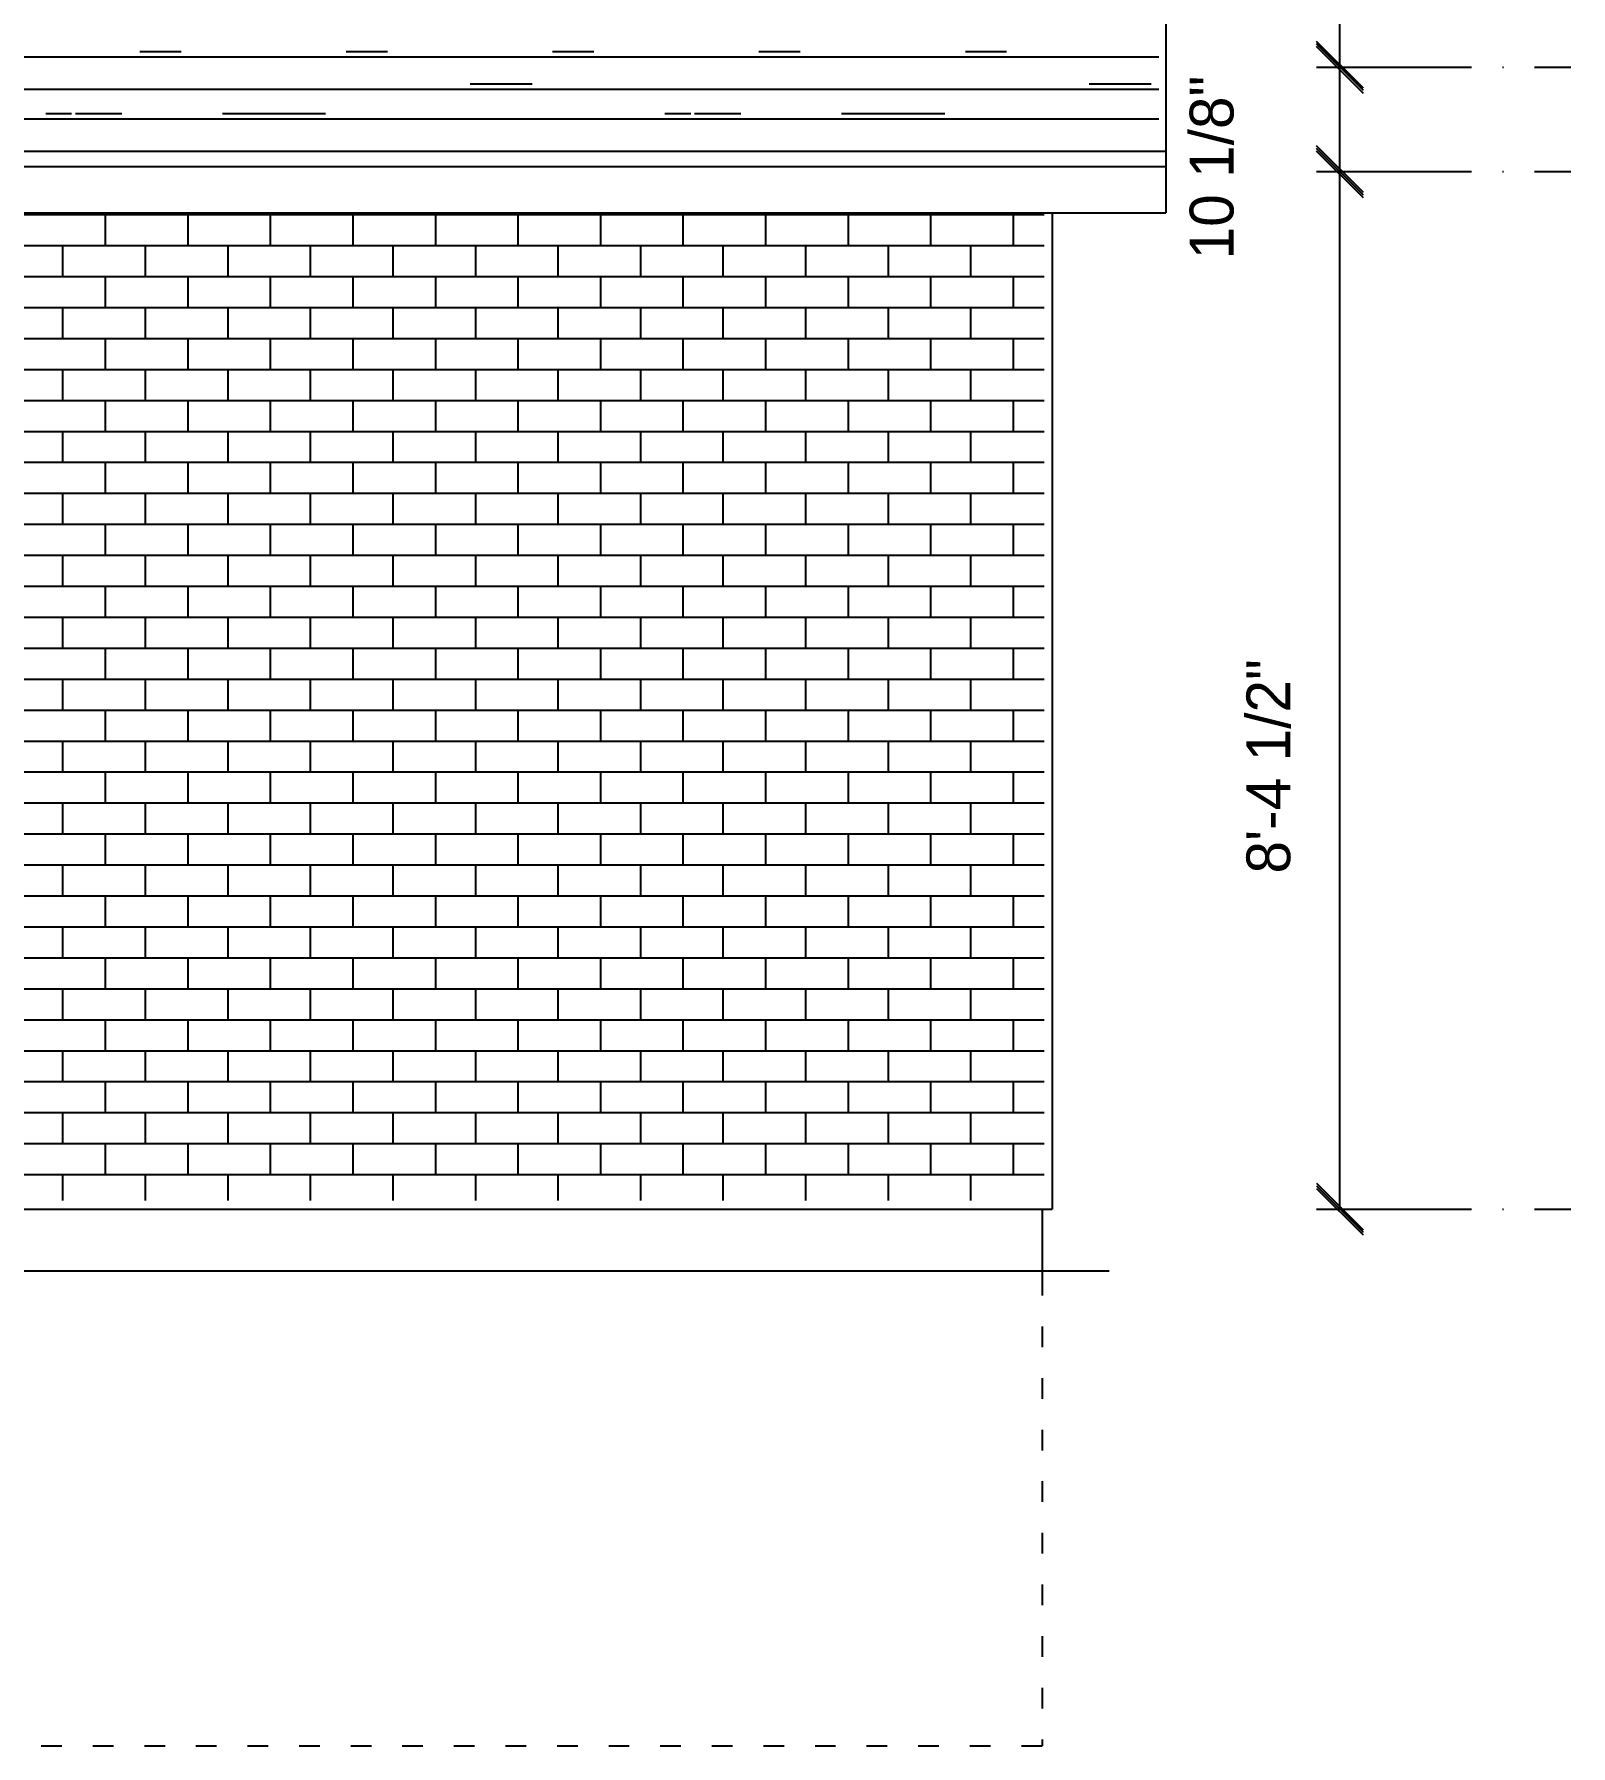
# Model space of a CAD drawing. Extents: x -51 to 454, y 1104 to 1419.
# Drawn here: x 305.3 to 454.2, y 1104.5 to 1270.3 of the extents above; entities that cross this region are included whole.
import ezdxf

# ---------------------------------------------------------------- set-up
doc = ezdxf.new("R2010")
doc.units = 0
doc.linetypes.add('DASHDOT', pattern=[21, 15, -3, 0, -3])
doc.linetypes.add('SMALL', pattern=[5, 2, -3])
for name, color, linetype in [('LAYER_11', 11, 'CONTINUOUS'), ('LAYER_15', 15, 'CONTINUOUS'), ('LAYER_2', 2, 'CONTINUOUS')]:
    doc.layers.add(name, color=color, linetype=linetype)

msp = doc.modelspace()

# ---------------------------------------------------------------- linework, layer by layer
at = {"layer": 'LAYER_11'}
for p, q in [((431.88, 1267.12), (431.88, 1363.12)), ((434.12, 1265.12), (429.62, 1269.62)), ((429.62, 1269.62), (434.12, 1265.12)), ((434.12, 1264.88), (429.62, 1269.38)), ((429.62, 1269.38), (434.12, 1264.88)), ((434.12, 1264.62), (429.62, 1269.12)), ((429.62, 1269.12), (434.12, 1264.62)), ((431.88, 1257), (431.88, 1267.12)), ((434.12, 1255), (429.62, 1259.5)), ((429.62, 1259.5), (434.12, 1255)), ((434.12, 1254.75), (429.62, 1259.25)), ((429.62, 1259.25), (434.12, 1254.75)), ((434.12, 1254.5), (429.62, 1259)), ((429.62, 1259), (434.12, 1254.5)), ((431.88, 1156.5), (431.88, 1257)), ((429.62, 1159), (434.12, 1154.5)), ((429.62, 1158.75), (434.12, 1154.25)), ((429.62, 1158.5), (434.12, 1154))]:
    msp.add_line(p, q, dxfattribs=at)
at = {"layer": 'LAYER_15'}
for p, q in [((315.57, 1268.63), (319.57, 1268.63)), ((335.57, 1268.63), (339.57, 1268.63)), ((355.57, 1268.63), (359.57, 1268.63)), ((375.57, 1268.63), (379.57, 1268.63)), ((395.57, 1268.63), (399.57, 1268.63)), ((249.32, 1268.13), (309.32, 1268.13)), ((309.32, 1268.13), (369.32, 1268.13)), ((369.32, 1268.13), (414.32, 1268.13)), ((347.57, 1265.5), (353.57, 1265.5)), ((407.57, 1265.5), (413.57, 1265.5)), ((249.32, 1265), (309.32, 1265)), ((309.32, 1265), (369.32, 1265)), ((369.32, 1265), (414.32, 1265)), ((249.32, 1262.13), (309.32, 1262.13)), ((306.45, 1262.63), (308.95, 1262.63)), ((309.32, 1262.63), (313.82, 1262.63)), ((309.32, 1262.13), (369.32, 1262.13)), ((323.57, 1262.63), (333.57, 1262.63)), ((366.45, 1262.63), (368.95, 1262.63)), ((369.32, 1262.63), (373.82, 1262.63)), ((369.32, 1262.13), (414.32, 1262.13)), ((383.57, 1262.63), (393.57, 1262.63)), ((296.2, 1252.84), (320.2, 1252.84)), ((312.2, 1252.84), (312.2, 1249.84)), ((320.2, 1252.84), (344.2, 1252.84)), ((320.2, 1252.84), (320.2, 1249.84)), ((328.2, 1252.84), (328.2, 1249.84)), ((336.2, 1252.84), (336.2, 1249.84)), ((344.2, 1252.84), (368.2, 1252.84)), ((344.2, 1252.84), (344.2, 1249.84)), ((352.2, 1252.84), (352.2, 1249.84)), ((360.2, 1252.84), (360.2, 1249.84)), ((368.2, 1252.84), (392.2, 1252.84)), ((368.2, 1252.84), (368.2, 1249.84)), ((376.2, 1252.84), (376.2, 1249.84)), ((384.2, 1252.84), (384.2, 1249.84)), ((392.2, 1252.84), (403.2, 1252.84)), ((392.2, 1252.84), (392.2, 1249.84)), ((400.2, 1252.84), (400.2, 1249.84)), ((296.2, 1249.84), (320.2, 1249.84)), ((308.08, 1249.84), (308.08, 1246.84)), ((316.08, 1249.84), (316.08, 1246.84)), ((320.2, 1249.84), (344.2, 1249.84)), ((324.08, 1249.84), (324.08, 1246.84)), ((332.08, 1249.84), (332.08, 1246.84)), ((340.08, 1249.84), (340.08, 1246.84)), ((344.2, 1249.84), (368.2, 1249.84)), ((348.08, 1249.84), (348.08, 1246.84)), ((356.08, 1249.84), (356.08, 1246.84)), ((364.08, 1249.84), (364.08, 1246.84)), ((368.2, 1249.84), (392.2, 1249.84)), ((372.08, 1249.84), (372.08, 1246.84)), ((380.08, 1249.84), (380.08, 1246.84)), ((388.08, 1249.84), (388.08, 1246.84)), ((392.2, 1249.84), (403.2, 1249.84)), ((396.08, 1249.84), (396.08, 1246.84)), ((296.2, 1246.84), (320.2, 1246.84)), ((312.2, 1246.84), (312.2, 1243.84)), ((320.2, 1246.84), (344.2, 1246.84)), ((320.2, 1246.84), (320.2, 1243.84)), ((328.2, 1246.84), (328.2, 1243.84)), ((336.2, 1246.84), (336.2, 1243.84)), ((344.2, 1246.84), (368.2, 1246.84)), ((344.2, 1246.84), (344.2, 1243.84)), ((352.2, 1246.84), (352.2, 1243.84)), ((360.2, 1246.84), (360.2, 1243.84)), ((368.2, 1246.84), (392.2, 1246.84)), ((368.2, 1246.84), (368.2, 1243.84)), ((376.2, 1246.84), (376.2, 1243.84)), ((384.2, 1246.84), (384.2, 1243.84)), ((392.2, 1246.84), (403.2, 1246.84)), ((392.2, 1246.84), (392.2, 1243.84)), ((400.2, 1246.84), (400.2, 1243.84)), ((296.2, 1243.84), (320.2, 1243.84)), ((308.08, 1243.84), (308.08, 1240.84)), ((316.08, 1243.84), (316.08, 1240.84)), ((320.2, 1243.84), (344.2, 1243.84)), ((324.08, 1243.84), (324.08, 1240.84)), ((332.08, 1243.84), (332.08, 1240.84)), ((340.08, 1243.84), (340.08, 1240.84)), ((344.2, 1243.84), (368.2, 1243.84)), ((348.08, 1243.84), (348.08, 1240.84)), ((356.08, 1243.84), (356.08, 1240.84)), ((364.08, 1243.84), (364.08, 1240.84)), ((368.2, 1243.84), (392.2, 1243.84)), ((372.08, 1243.84), (372.08, 1240.84)), ((380.08, 1243.84), (380.08, 1240.84)), ((388.08, 1243.84), (388.08, 1240.84)), ((392.2, 1243.84), (403.2, 1243.84)), ((396.08, 1243.84), (396.08, 1240.84)), ((296.2, 1240.84), (320.2, 1240.84)), ((312.2, 1240.84), (312.2, 1237.84)), ((320.2, 1240.84), (344.2, 1240.84)), ((320.2, 1240.84), (320.2, 1237.84)), ((328.2, 1240.84), (328.2, 1237.84)), ((336.2, 1240.84), (336.2, 1237.84)), ((344.2, 1240.84), (368.2, 1240.84)), ((344.2, 1240.84), (344.2, 1237.84)), ((352.2, 1240.84), (352.2, 1237.84)), ((360.2, 1240.84), (360.2, 1237.84)), ((368.2, 1240.84), (392.2, 1240.84)), ((368.2, 1240.84), (368.2, 1237.84)), ((376.2, 1240.84), (376.2, 1237.84)), ((384.2, 1240.84), (384.2, 1237.84)), ((392.2, 1240.84), (403.2, 1240.84)), ((392.2, 1240.84), (392.2, 1237.84)), ((400.2, 1240.84), (400.2, 1237.84)), ((296.2, 1237.84), (320.2, 1237.84)), ((308.08, 1237.84), (308.08, 1234.84)), ((316.08, 1237.84), (316.08, 1234.84)), ((320.2, 1237.84), (344.2, 1237.84)), ((324.08, 1237.84), (324.08, 1234.84)), ((332.08, 1237.84), (332.08, 1234.84)), ((340.08, 1237.84), (340.08, 1234.84)), ((344.2, 1237.84), (368.2, 1237.84)), ((348.08, 1237.84), (348.08, 1234.84)), ((356.08, 1237.84), (356.08, 1234.84)), ((364.08, 1237.84), (364.08, 1234.84)), ((368.2, 1237.84), (392.2, 1237.84)), ((372.08, 1237.84), (372.08, 1234.84)), ((380.08, 1237.84), (380.08, 1234.84)), ((388.08, 1237.84), (388.08, 1234.84)), ((392.2, 1237.84), (403.2, 1237.84)), ((396.08, 1237.84), (396.08, 1234.84)), ((296.2, 1234.84), (320.2, 1234.84)), ((312.2, 1234.84), (312.2, 1231.84)), ((320.2, 1234.84), (344.2, 1234.84)), ((320.2, 1234.84), (320.2, 1231.84)), ((328.2, 1234.84), (328.2, 1231.84)), ((336.2, 1234.84), (336.2, 1231.84)), ((344.2, 1234.84), (368.2, 1234.84)), ((344.2, 1234.84), (344.2, 1231.84)), ((352.2, 1234.84), (352.2, 1231.84)), ((360.2, 1234.84), (360.2, 1231.84)), ((368.2, 1234.84), (392.2, 1234.84)), ((368.2, 1234.84), (368.2, 1231.84)), ((376.2, 1234.84), (376.2, 1231.84)), ((384.2, 1234.84), (384.2, 1231.84)), ((392.2, 1234.84), (403.2, 1234.84)), ((392.2, 1234.84), (392.2, 1231.84)), ((400.2, 1234.84), (400.2, 1231.84)), ((296.2, 1231.84), (320.2, 1231.84)), ((308.08, 1231.84), (308.08, 1228.84)), ((316.08, 1231.84), (316.08, 1228.84)), ((320.2, 1231.84), (344.2, 1231.84)), ((324.08, 1231.84), (324.08, 1228.84)), ((332.08, 1231.84), (332.08, 1228.84)), ((340.08, 1231.84), (340.08, 1228.84)), ((344.2, 1231.84), (368.2, 1231.84)), ((348.08, 1231.84), (348.08, 1228.84)), ((356.08, 1231.84), (356.08, 1228.84)), ((364.08, 1231.84), (364.08, 1228.84)), ((368.2, 1231.84), (392.2, 1231.84)), ((372.08, 1231.84), (372.08, 1228.84)), ((380.08, 1231.84), (380.08, 1228.84)), ((388.08, 1231.84), (388.08, 1228.84)), ((392.2, 1231.84), (403.2, 1231.84)), ((396.08, 1231.84), (396.08, 1228.84)), ((296.2, 1228.84), (320.2, 1228.84)), ((312.2, 1228.84), (312.2, 1225.84)), ((320.2, 1228.84), (344.2, 1228.84)), ((320.2, 1228.84), (320.2, 1225.84)), ((328.2, 1228.84), (328.2, 1225.84)), ((336.2, 1228.84), (336.2, 1225.84)), ((344.2, 1228.84), (368.2, 1228.84)), ((344.2, 1228.84), (344.2, 1225.84)), ((352.2, 1228.84), (352.2, 1225.84)), ((360.2, 1228.84), (360.2, 1225.84)), ((368.2, 1228.84), (392.2, 1228.84)), ((368.2, 1228.84), (368.2, 1225.84)), ((376.2, 1228.84), (376.2, 1225.84)), ((384.2, 1228.84), (384.2, 1225.84)), ((392.2, 1228.84), (403.2, 1228.84)), ((392.2, 1228.84), (392.2, 1225.84)), ((400.2, 1228.84), (400.2, 1225.84)), ((296.2, 1225.84), (320.2, 1225.84)), ((308.08, 1225.84), (308.08, 1222.84)), ((316.08, 1225.84), (316.08, 1222.84)), ((320.2, 1225.84), (344.2, 1225.84)), ((324.08, 1225.84), (324.08, 1222.84)), ((332.08, 1225.84), (332.08, 1222.84)), ((340.08, 1225.84), (340.08, 1222.84)), ((344.2, 1225.84), (368.2, 1225.84)), ((348.08, 1225.84), (348.08, 1222.84)), ((356.08, 1225.84), (356.08, 1222.84)), ((364.08, 1225.84), (364.08, 1222.84)), ((368.2, 1225.84), (392.2, 1225.84)), ((372.08, 1225.84), (372.08, 1222.84)), ((380.08, 1225.84), (380.08, 1222.84)), ((388.08, 1225.84), (388.08, 1222.84)), ((392.2, 1225.84), (403.2, 1225.84)), ((396.08, 1225.84), (396.08, 1222.84)), ((296.2, 1222.84), (320.2, 1222.84)), ((312.2, 1222.84), (312.2, 1219.84)), ((320.2, 1222.84), (344.2, 1222.84)), ((320.2, 1222.84), (320.2, 1219.84)), ((328.2, 1222.84), (328.2, 1219.84)), ((336.2, 1222.84), (336.2, 1219.84)), ((344.2, 1222.84), (368.2, 1222.84)), ((344.2, 1222.84), (344.2, 1219.84)), ((352.2, 1222.84), (352.2, 1219.84)), ((360.2, 1222.84), (360.2, 1219.84)), ((368.2, 1222.84), (392.2, 1222.84)), ((368.2, 1222.84), (368.2, 1219.84)), ((376.2, 1222.84), (376.2, 1219.84)), ((384.2, 1222.84), (384.2, 1219.84)), ((392.2, 1222.84), (403.2, 1222.84)), ((392.2, 1222.84), (392.2, 1219.84)), ((400.2, 1222.84), (400.2, 1219.84)), ((296.2, 1219.84), (320.2, 1219.84)), ((308.08, 1219.84), (308.08, 1216.84)), ((316.08, 1219.84), (316.08, 1216.84)), ((320.2, 1219.84), (344.2, 1219.84)), ((324.08, 1219.84), (324.08, 1216.84)), ((332.08, 1219.84), (332.08, 1216.84)), ((340.08, 1219.84), (340.08, 1216.84)), ((344.2, 1219.84), (368.2, 1219.84)), ((348.08, 1219.84), (348.08, 1216.84)), ((356.08, 1219.84), (356.08, 1216.84)), ((364.08, 1219.84), (364.08, 1216.84)), ((368.2, 1219.84), (392.2, 1219.84)), ((372.08, 1219.84), (372.08, 1216.84)), ((380.08, 1219.84), (380.08, 1216.84)), ((388.08, 1219.84), (388.08, 1216.84)), ((392.2, 1219.84), (403.2, 1219.84)), ((396.08, 1219.84), (396.08, 1216.84)), ((296.2, 1216.84), (320.2, 1216.84)), ((312.2, 1216.84), (312.2, 1213.84)), ((320.2, 1216.84), (344.2, 1216.84)), ((320.2, 1216.84), (320.2, 1213.84)), ((328.2, 1216.84), (328.2, 1213.84)), ((336.2, 1216.84), (336.2, 1213.84)), ((344.2, 1216.84), (368.2, 1216.84)), ((344.2, 1216.84), (344.2, 1213.84)), ((352.2, 1216.84), (352.2, 1213.84)), ((360.2, 1216.84), (360.2, 1213.84)), ((368.2, 1216.84), (392.2, 1216.84)), ((368.2, 1216.84), (368.2, 1213.84)), ((376.2, 1216.84), (376.2, 1213.84)), ((384.2, 1216.84), (384.2, 1213.84)), ((392.2, 1216.84), (403.2, 1216.84)), ((392.2, 1216.84), (392.2, 1213.84)), ((400.2, 1216.84), (400.2, 1213.84)), ((296.2, 1213.84), (320.2, 1213.84)), ((308.08, 1213.84), (308.08, 1210.84)), ((316.08, 1213.84), (316.08, 1210.84)), ((320.2, 1213.84), (344.2, 1213.84)), ((324.08, 1213.84), (324.08, 1210.84)), ((332.08, 1213.84), (332.08, 1210.84)), ((340.08, 1213.84), (340.08, 1210.84)), ((344.2, 1213.84), (368.2, 1213.84)), ((348.08, 1213.84), (348.08, 1210.84)), ((356.08, 1213.84), (356.08, 1210.84)), ((364.08, 1213.84), (364.08, 1210.84)), ((368.2, 1213.84), (392.2, 1213.84)), ((372.08, 1213.84), (372.08, 1210.84)), ((380.08, 1213.84), (380.08, 1210.84)), ((388.08, 1213.84), (388.08, 1210.84)), ((392.2, 1213.84), (403.2, 1213.84)), ((396.08, 1213.84), (396.08, 1210.84)), ((296.2, 1210.84), (320.2, 1210.84)), ((312.2, 1210.84), (312.2, 1207.84)), ((320.2, 1210.84), (344.2, 1210.84)), ((320.2, 1210.84), (320.2, 1207.84)), ((328.2, 1210.84), (328.2, 1207.84)), ((336.2, 1210.84), (336.2, 1207.84)), ((344.2, 1210.84), (368.2, 1210.84)), ((344.2, 1210.84), (344.2, 1207.84)), ((352.2, 1210.84), (352.2, 1207.84)), ((360.2, 1210.84), (360.2, 1207.84)), ((368.2, 1210.84), (392.2, 1210.84)), ((368.2, 1210.84), (368.2, 1207.84)), ((376.2, 1210.84), (376.2, 1207.84)), ((384.2, 1210.84), (384.2, 1207.84)), ((392.2, 1210.84), (403.2, 1210.84)), ((392.2, 1210.84), (392.2, 1207.84)), ((400.2, 1210.84), (400.2, 1207.84)), ((296.2, 1207.84), (320.2, 1207.84)), ((308.08, 1207.84), (308.08, 1204.84)), ((316.08, 1207.84), (316.08, 1204.84)), ((320.2, 1207.84), (344.2, 1207.84)), ((324.08, 1207.84), (324.08, 1204.84)), ((332.08, 1207.84), (332.08, 1204.84)), ((340.08, 1207.84), (340.08, 1204.84)), ((344.2, 1207.84), (368.2, 1207.84)), ((348.08, 1207.84), (348.08, 1204.84)), ((356.08, 1207.84), (356.08, 1204.84)), ((364.08, 1207.84), (364.08, 1204.84)), ((368.2, 1207.84), (392.2, 1207.84)), ((372.08, 1207.84), (372.08, 1204.84)), ((380.08, 1207.84), (380.08, 1204.84)), ((388.08, 1207.84), (388.08, 1204.84)), ((392.2, 1207.84), (403.2, 1207.84)), ((396.08, 1207.84), (396.08, 1204.84)), ((296.2, 1204.84), (320.2, 1204.84)), ((312.2, 1204.84), (312.2, 1201.84)), ((320.2, 1204.84), (344.2, 1204.84)), ((320.2, 1204.84), (320.2, 1201.84)), ((328.2, 1204.84), (328.2, 1201.84)), ((336.2, 1204.84), (336.2, 1201.84)), ((344.2, 1204.84), (368.2, 1204.84)), ((344.2, 1204.84), (344.2, 1201.84)), ((352.2, 1204.84), (352.2, 1201.84)), ((360.2, 1204.84), (360.2, 1201.84)), ((368.2, 1204.84), (392.2, 1204.84)), ((368.2, 1204.84), (368.2, 1201.84)), ((376.2, 1204.84), (376.2, 1201.84)), ((384.2, 1204.84), (384.2, 1201.84)), ((392.2, 1204.84), (403.2, 1204.84)), ((392.2, 1204.84), (392.2, 1201.84)), ((400.2, 1204.84), (400.2, 1201.84)), ((296.2, 1201.84), (320.2, 1201.84)), ((308.08, 1201.84), (308.08, 1198.84)), ((316.08, 1201.84), (316.08, 1198.84)), ((320.2, 1201.84), (344.2, 1201.84)), ((324.08, 1201.84), (324.08, 1198.84)), ((332.08, 1201.84), (332.08, 1198.84)), ((340.08, 1201.84), (340.08, 1198.84)), ((344.2, 1201.84), (368.2, 1201.84)), ((348.08, 1201.84), (348.08, 1198.84)), ((356.08, 1201.84), (356.08, 1198.84)), ((364.08, 1201.84), (364.08, 1198.84)), ((368.2, 1201.84), (392.2, 1201.84)), ((372.08, 1201.84), (372.08, 1198.84)), ((380.08, 1201.84), (380.08, 1198.84)), ((388.08, 1201.84), (388.08, 1198.84)), ((392.2, 1201.84), (403.2, 1201.84)), ((396.08, 1201.84), (396.08, 1198.84)), ((296.2, 1198.84), (320.2, 1198.84)), ((312.2, 1198.84), (312.2, 1195.84)), ((320.2, 1198.84), (344.2, 1198.84)), ((320.2, 1198.84), (320.2, 1195.84)), ((328.2, 1198.84), (328.2, 1195.84)), ((336.2, 1198.84), (336.2, 1195.84)), ((344.2, 1198.84), (368.2, 1198.84)), ((344.2, 1198.84), (344.2, 1195.84)), ((352.2, 1198.84), (352.2, 1195.84)), ((360.2, 1198.84), (360.2, 1195.84)), ((368.2, 1198.84), (392.2, 1198.84)), ((368.2, 1198.84), (368.2, 1195.84)), ((376.2, 1198.84), (376.2, 1195.84)), ((384.2, 1198.84), (384.2, 1195.84)), ((392.2, 1198.84), (403.2, 1198.84)), ((392.2, 1198.84), (392.2, 1195.84)), ((400.2, 1198.84), (400.2, 1195.84)), ((296.2, 1195.84), (320.2, 1195.84)), ((308.08, 1195.84), (308.08, 1192.84)), ((316.08, 1195.84), (316.08, 1192.84)), ((320.2, 1195.84), (344.2, 1195.84)), ((324.08, 1195.84), (324.08, 1192.84)), ((332.08, 1195.84), (332.08, 1192.84)), ((340.08, 1195.84), (340.08, 1192.84)), ((344.2, 1195.84), (368.2, 1195.84)), ((348.08, 1195.84), (348.08, 1192.84)), ((356.08, 1195.84), (356.08, 1192.84)), ((364.08, 1195.84), (364.08, 1192.84)), ((368.2, 1195.84), (392.2, 1195.84)), ((372.08, 1195.84), (372.08, 1192.84)), ((380.08, 1195.84), (380.08, 1192.84)), ((388.08, 1195.84), (388.08, 1192.84)), ((392.2, 1195.84), (403.2, 1195.84)), ((396.08, 1195.84), (396.08, 1192.84)), ((296.2, 1192.84), (320.2, 1192.84)), ((312.2, 1192.84), (312.2, 1189.84)), ((320.2, 1192.84), (344.2, 1192.84)), ((320.2, 1192.84), (320.2, 1189.84)), ((328.2, 1192.84), (328.2, 1189.84)), ((336.2, 1192.84), (336.2, 1189.84)), ((344.2, 1192.84), (368.2, 1192.84)), ((344.2, 1192.84), (344.2, 1189.84)), ((352.2, 1192.84), (352.2, 1189.84)), ((360.2, 1192.84), (360.2, 1189.84)), ((368.2, 1192.84), (392.2, 1192.84)), ((368.2, 1192.84), (368.2, 1189.84)), ((376.2, 1192.84), (376.2, 1189.84)), ((384.2, 1192.84), (384.2, 1189.84)), ((392.2, 1192.84), (403.2, 1192.84)), ((392.2, 1192.84), (392.2, 1189.84)), ((400.2, 1192.84), (400.2, 1189.84)), ((296.2, 1189.84), (320.2, 1189.84)), ((308.08, 1189.84), (308.08, 1186.84)), ((316.08, 1189.84), (316.08, 1186.84)), ((320.2, 1189.84), (344.2, 1189.84)), ((324.08, 1189.84), (324.08, 1186.84)), ((332.08, 1189.84), (332.08, 1186.84)), ((340.08, 1189.84), (340.08, 1186.84)), ((344.2, 1189.84), (368.2, 1189.84)), ((348.08, 1189.84), (348.08, 1186.84)), ((356.08, 1189.84), (356.08, 1186.84)), ((364.08, 1189.84), (364.08, 1186.84)), ((368.2, 1189.84), (392.2, 1189.84)), ((372.08, 1189.84), (372.08, 1186.84)), ((380.08, 1189.84), (380.08, 1186.84)), ((388.08, 1189.84), (388.08, 1186.84)), ((392.2, 1189.84), (403.2, 1189.84)), ((396.08, 1189.84), (396.08, 1186.84)), ((296.2, 1186.84), (320.2, 1186.84)), ((312.2, 1186.84), (312.2, 1183.84)), ((320.2, 1186.84), (344.2, 1186.84)), ((320.2, 1186.84), (320.2, 1183.84)), ((328.2, 1186.84), (328.2, 1183.84)), ((336.2, 1186.84), (336.2, 1183.84)), ((344.2, 1186.84), (368.2, 1186.84)), ((344.2, 1186.84), (344.2, 1183.84)), ((352.2, 1186.84), (352.2, 1183.84)), ((360.2, 1186.84), (360.2, 1183.84)), ((368.2, 1186.84), (392.2, 1186.84)), ((368.2, 1186.84), (368.2, 1183.84)), ((376.2, 1186.84), (376.2, 1183.84)), ((384.2, 1186.84), (384.2, 1183.84)), ((392.2, 1186.84), (403.2, 1186.84)), ((392.2, 1186.84), (392.2, 1183.84)), ((400.2, 1186.84), (400.2, 1183.84)), ((296.2, 1183.84), (320.2, 1183.84)), ((308.08, 1183.84), (308.08, 1180.84)), ((316.08, 1183.84), (316.08, 1180.84)), ((320.2, 1183.84), (344.2, 1183.84)), ((324.08, 1183.84), (324.08, 1180.84)), ((332.08, 1183.84), (332.08, 1180.84)), ((340.08, 1183.84), (340.08, 1180.84)), ((344.2, 1183.84), (368.2, 1183.84)), ((348.08, 1183.84), (348.08, 1180.84)), ((356.08, 1183.84), (356.08, 1180.84)), ((364.08, 1183.84), (364.08, 1180.84)), ((368.2, 1183.84), (392.2, 1183.84)), ((372.08, 1183.84), (372.08, 1180.84)), ((380.08, 1183.84), (380.08, 1180.84)), ((388.08, 1183.84), (388.08, 1180.84)), ((392.2, 1183.84), (403.2, 1183.84)), ((396.08, 1183.84), (396.08, 1180.84)), ((296.2, 1180.84), (320.2, 1180.84)), ((312.2, 1180.84), (312.2, 1177.84)), ((320.2, 1180.84), (344.2, 1180.84)), ((320.2, 1180.84), (320.2, 1177.84)), ((328.2, 1180.84), (328.2, 1177.84)), ((336.2, 1180.84), (336.2, 1177.84)), ((344.2, 1180.84), (368.2, 1180.84)), ((344.2, 1180.84), (344.2, 1177.84)), ((352.2, 1180.84), (352.2, 1177.84)), ((360.2, 1180.84), (360.2, 1177.84)), ((368.2, 1180.84), (392.2, 1180.84)), ((368.2, 1180.84), (368.2, 1177.84)), ((376.2, 1180.84), (376.2, 1177.84)), ((384.2, 1180.84), (384.2, 1177.84)), ((392.2, 1180.84), (403.2, 1180.84)), ((392.2, 1180.84), (392.2, 1177.84)), ((400.2, 1180.84), (400.2, 1177.84)), ((296.2, 1177.84), (320.2, 1177.84)), ((308.08, 1177.84), (308.08, 1174.84)), ((316.08, 1177.84), (316.08, 1174.84)), ((320.2, 1177.84), (344.2, 1177.84)), ((324.08, 1177.84), (324.08, 1174.84)), ((332.08, 1177.84), (332.08, 1174.84)), ((340.08, 1177.84), (340.08, 1174.84)), ((344.2, 1177.84), (368.2, 1177.84)), ((348.08, 1177.84), (348.08, 1174.84)), ((356.08, 1177.84), (356.08, 1174.84)), ((364.08, 1177.84), (364.08, 1174.84)), ((368.2, 1177.84), (392.2, 1177.84)), ((372.08, 1177.84), (372.08, 1174.84)), ((380.08, 1177.84), (380.08, 1174.84)), ((388.08, 1177.84), (388.08, 1174.84)), ((392.2, 1177.84), (403.2, 1177.84)), ((396.08, 1177.84), (396.08, 1174.84)), ((296.2, 1174.84), (320.2, 1174.84)), ((312.2, 1174.84), (312.2, 1171.84)), ((320.2, 1174.84), (344.2, 1174.84)), ((320.2, 1174.84), (320.2, 1171.84)), ((328.2, 1174.84), (328.2, 1171.84)), ((336.2, 1174.84), (336.2, 1171.84)), ((344.2, 1174.84), (368.2, 1174.84)), ((344.2, 1174.84), (344.2, 1171.84)), ((352.2, 1174.84), (352.2, 1171.84)), ((360.2, 1174.84), (360.2, 1171.84)), ((368.2, 1174.84), (392.2, 1174.84)), ((368.2, 1174.84), (368.2, 1171.84)), ((376.2, 1174.84), (376.2, 1171.84)), ((384.2, 1174.84), (384.2, 1171.84)), ((392.2, 1174.84), (403.2, 1174.84)), ((392.2, 1174.84), (392.2, 1171.84)), ((400.2, 1174.84), (400.2, 1171.84)), ((296.2, 1171.84), (320.2, 1171.84)), ((308.08, 1171.84), (308.08, 1168.84)), ((316.08, 1171.84), (316.08, 1168.84)), ((320.2, 1171.84), (344.2, 1171.84)), ((324.08, 1171.84), (324.08, 1168.84)), ((332.08, 1171.84), (332.08, 1168.84)), ((340.08, 1171.84), (340.08, 1168.84)), ((344.2, 1171.84), (368.2, 1171.84)), ((348.08, 1171.84), (348.08, 1168.84)), ((356.08, 1171.84), (356.08, 1168.84)), ((364.08, 1171.84), (364.08, 1168.84)), ((368.2, 1171.84), (392.2, 1171.84)), ((372.08, 1171.84), (372.08, 1168.84)), ((380.08, 1171.84), (380.08, 1168.84)), ((388.08, 1171.84), (388.08, 1168.84)), ((392.2, 1171.84), (403.2, 1171.84)), ((396.08, 1171.84), (396.08, 1168.84)), ((296.2, 1168.84), (320.2, 1168.84)), ((312.2, 1168.84), (312.2, 1165.84)), ((320.2, 1168.84), (344.2, 1168.84)), ((320.2, 1168.84), (320.2, 1165.84)), ((328.2, 1168.84), (328.2, 1165.84)), ((336.2, 1168.84), (336.2, 1165.84)), ((344.2, 1168.84), (368.2, 1168.84)), ((344.2, 1168.84), (344.2, 1165.84)), ((352.2, 1168.84), (352.2, 1165.84)), ((360.2, 1168.84), (360.2, 1165.84)), ((368.2, 1168.84), (392.2, 1168.84)), ((368.2, 1168.84), (368.2, 1165.84)), ((376.2, 1168.84), (376.2, 1165.84)), ((384.2, 1168.84), (384.2, 1165.84)), ((392.2, 1168.84), (403.2, 1168.84)), ((392.2, 1168.84), (392.2, 1165.84)), ((400.2, 1168.84), (400.2, 1165.84)), ((296.2, 1165.84), (320.2, 1165.84)), ((308.08, 1165.84), (308.08, 1162.84)), ((316.08, 1165.84), (316.08, 1162.84)), ((320.2, 1165.84), (344.2, 1165.84)), ((324.08, 1165.84), (324.08, 1162.84)), ((332.08, 1165.84), (332.08, 1162.84)), ((340.08, 1165.84), (340.08, 1162.84)), ((344.2, 1165.84), (368.2, 1165.84)), ((348.08, 1165.84), (348.08, 1162.84)), ((356.08, 1165.84), (356.08, 1162.84)), ((364.08, 1165.84), (364.08, 1162.84)), ((368.2, 1165.84), (392.2, 1165.84)), ((372.08, 1165.84), (372.08, 1162.84)), ((380.08, 1165.84), (380.08, 1162.84)), ((388.08, 1165.84), (388.08, 1162.84)), ((392.2, 1165.84), (403.2, 1165.84)), ((396.08, 1165.84), (396.08, 1162.84)), ((296.2, 1162.84), (320.2, 1162.84)), ((312.2, 1162.84), (312.2, 1159.84)), ((320.2, 1162.84), (344.2, 1162.84)), ((320.2, 1162.84), (320.2, 1159.84)), ((328.2, 1162.84), (328.2, 1159.84)), ((336.2, 1162.84), (336.2, 1159.84)), ((344.2, 1162.84), (368.2, 1162.84)), ((344.2, 1162.84), (344.2, 1159.84)), ((352.2, 1162.84), (352.2, 1159.84)), ((360.2, 1162.84), (360.2, 1159.84)), ((368.2, 1162.84), (392.2, 1162.84)), ((368.2, 1162.84), (368.2, 1159.84)), ((376.2, 1162.84), (376.2, 1159.84)), ((384.2, 1162.84), (384.2, 1159.84)), ((392.2, 1162.84), (403.2, 1162.84)), ((392.2, 1162.84), (392.2, 1159.84)), ((400.2, 1162.84), (400.2, 1159.84)), ((296.2, 1159.84), (320.2, 1159.84)), ((308.08, 1159.84), (308.08, 1157.34)), ((316.08, 1159.84), (316.08, 1157.34)), ((320.2, 1159.84), (344.2, 1159.84)), ((324.08, 1159.84), (324.08, 1157.34)), ((332.08, 1159.84), (332.08, 1157.34)), ((340.08, 1159.84), (340.08, 1157.34)), ((344.2, 1159.84), (368.2, 1159.84)), ((348.08, 1159.84), (348.08, 1157.34)), ((356.08, 1159.84), (356.08, 1157.34)), ((364.08, 1159.84), (364.08, 1157.34)), ((368.2, 1159.84), (392.2, 1159.84)), ((372.08, 1159.84), (372.08, 1157.34)), ((380.08, 1159.84), (380.08, 1157.34)), ((388.08, 1159.84), (388.08, 1157.34)), ((392.2, 1159.84), (403.2, 1159.84)), ((396.08, 1159.84), (396.08, 1157.34))]:
    msp.add_line(p, q, dxfattribs=at)
at = {"layer": 'LAYER_2'}
for p, q in [((415, 1419), (415, 1259)), ((-51, 1259), (415, 1259)), ((415, 1259), (415, 1253)), ((-51, 1257.5), (415, 1257.5)), ((-51, 1253), (415, 1253)), ((404, 1253), (404, 1156.5)), ((-40, 1156.5), (404, 1156.5)), ((403, 1156.5), (403, 1150.12)), ((-49.38, 1150.5), (409.5, 1150.5))]:
    msp.add_line(p, q, dxfattribs=at)
at = {"layer": 'LAYER_2', "linetype": 'DASHDOT'}
for p, q in [((429.62, 1267.12), (454.25, 1267.12)), ((429.62, 1257), (454.25, 1257)), ((429.62, 1156.5), (454.25, 1156.5))]:
    msp.add_line(p, q, dxfattribs=at)
at = {"layer": 'LAYER_2', "linetype": 'SMALL'}
for p in [(403, 1150.12), (-39, 1104.5)]:
    msp.add_line(p, (403, 1104.5), dxfattribs=at)

# ---------------------------------------------------------------- texts
at = {"layer": 'LAYER_11'}
for s, p in [('10 1/8"', (421.56, 1248.5)), ('8\'-4 1/2"', (427.06, 1189))]:
    msp.add_text(s, height=4.245, rotation=90, dxfattribs=at).set_placement(p)

doc.saveas('drawing.dxf')
